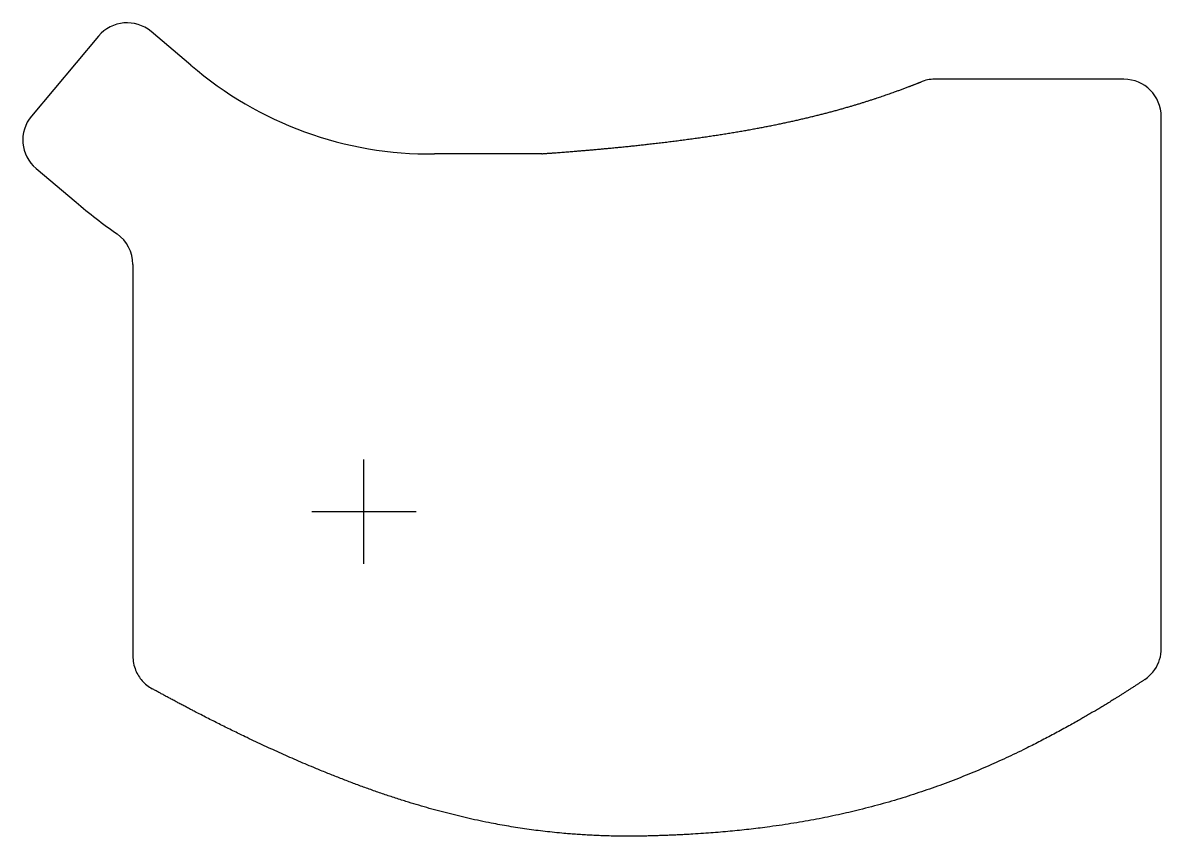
# Model space of a CAD drawing. Header units: millimetres. Extents: x -46 to 107, y -44 to 66.
import ezdxf

# ---------------------------------------------------------------- set-up
doc = ezdxf.new("R2010")
doc.units = ezdxf.units.MM
doc.layers.get('0').update_dxf_attribs({"linetype": 'CONTINUOUS'})

msp = doc.modelspace()

# ---------------------------------------------------------------- linework, layer by layer
for p, q in [((-23.2, 59.9), (-28.56, 64.4)), ((-35.6, 63.79), (-44.6, 53.07)), ((102, 58), (76.59, 58)), ((107, -18.36), (107, 53)), ((23.54, 48), (9.5, 48)), ((-43.99, 46.02), (-38.63, 41.52)), ((-31, 33.16), (-31, -19.36)), ((0, -7), (0, 7)), ((7, 0), (-7, 0))]:
    msp.add_line(p, q)
for centre, radius, start, end in [((-31.77, 60.57), 5, 49.9891, 139.9891), ((8.78, 96.88), 48.89, 229.1463, 270.8428), ((102, 53), 5, 0, 90), ((-40.77, 49.85), 5, 139.9891, 229.9891), ((8.78, 96.88), 72.88, 229.4238, 234.9023), ((-36, 33.16), 5, 0, 54.9023)]:
    msp.add_arc(centre, radius, start, end)
for points, degree, knots in [([(23.88, 48.01), (25.14, 48.1), (27.67, 48.29), (31.42, 48.59), (36.3, 49.06), (42.18, 49.74), (47.84, 50.54), (53.22, 51.46), (58.29, 52.51), (63.06, 53.69), (67.32, 54.94), (70.5, 56.02), (72.73, 56.85), (74.12, 57.39), (74.72, 57.63)], 5, [0.0026951, 0.0026951, 0.0026951, 0.0026951, 0.0026951, 0.0026951, 0.1, 0.2, 0.3, 0.4, 0.5, 0.6, 0.7, 0.8, 0.9, 0.9768903, 0.9768903, 0.9768903, 0.9768903, 0.9768903, 0.9768903]), ([(76.59, 58), (76.27, 58), (75.95, 57.97), (75.32, 57.85), (75.01, 57.75), (74.72, 57.63)], 3, [0, 0, 0, 0, 0.0962502, 0.0962502, 0.1925004, 0.1925004, 0.1925004, 0.1925004]), ([(23.88, 48.01), (23.83, 48.01), (23.77, 48.01), (23.65, 48), (23.59, 48), (23.54, 48)], 3, [0, 0, 0, 0, 0.01739858, 0.01739858, 0.03479715, 0.03479715, 0.03479715, 0.03479715]), ([(-31, -19.36), (-31, -20.01), (-30.87, -20.66), (-30.41, -21.78), (-30.11, -22.27), (-29.36, -23.11), (-28.91, -23.47), (-28.41, -23.74)], 3, [0, 0, 0, 0, 0.1953222, 0.1953222, 0.3651039, 0.3651039, 0.5348856, 0.5348856, 0.5348856, 0.5348856]), ([(104.78, -22.52), (105.32, -22.15), (105.79, -21.69), (106.43, -20.74), (106.64, -20.29), (106.93, -19.34), (107, -18.85), (107, -18.36)], 3, [0, 0, 0, 0, 0.1953222, 0.1953222, 0.3435784, 0.3435784, 0.4918346, 0.4918346, 0.4918346, 0.4918346]), ([(104.78, -22.52), (103.25, -23.54), (99.68, -25.84), (93.86, -29.32), (85.38, -33.75), (73.27, -38.62), (61.11, -41.62), (50.31, -42.97), (42.23, -43.4), (37.97, -43.5)], 5, [-0.9545324, -0.9545324, -0.9545324, -0.9545324, -0.9545324, -0.9545324, -0.8, -0.6, -0.4, -0.2, 0, 0, 0, 0, 0, 0]), ([(37.97, -43.5), (34.58, -43.58), (27.97, -43.46), (18.62, -42.48), (7.12, -39.78), (-5.63, -35.06), (-15.25, -30.64), (-22.15, -27.14), (-26.51, -24.79), (-28.41, -23.74)], 5, [0, 0, 0, 0, 0, 0, 0.2, 0.4, 0.6, 0.8, 0.9571706, 0.9571706, 0.9571706, 0.9571706, 0.9571706, 0.9571706])]:
    msp.add_open_spline(points, degree=degree, knots=knots)

doc.saveas('drawing.dxf')
